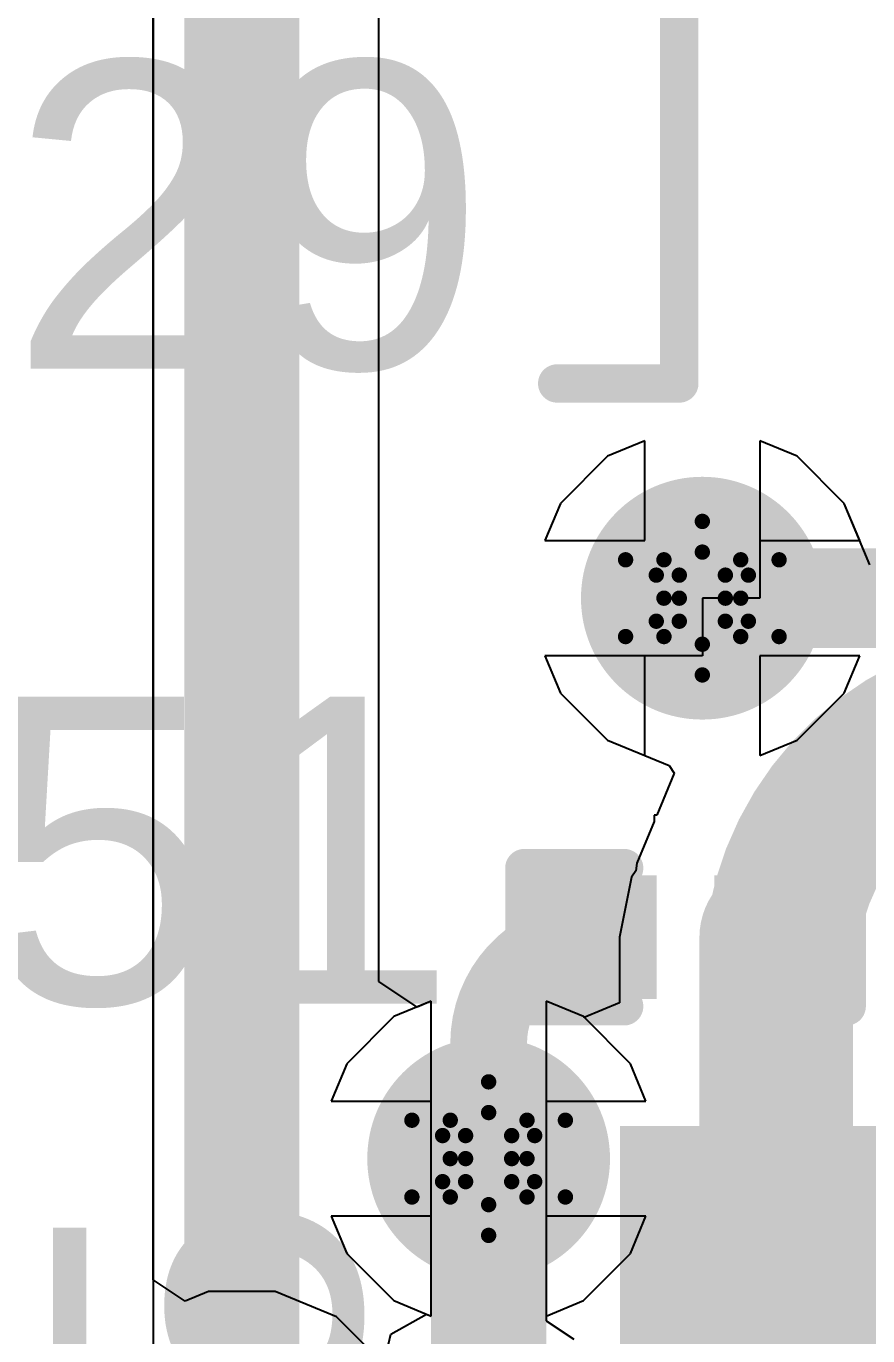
# Model space of a CAD drawing. Header units: inches. Extents: x -18 to 237, y -41 to 211.
# Drawn here: x 4.57 to 7.355, y 56.465 to 60.798 of the extents above; entities that cross this region are included whole.
import ezdxf

# ---------------------------------------------------------------- set-up
doc = ezdxf.new("R2010")
doc.units = ezdxf.units.IN
for name, color, linetype in [('Bottom Layer', 5, 'Continuous'), ('Bottom Solder', 6, 'Continuous'), ('Drill Drawing', 1, 'Continuous'), ('Top Layer', 1, 'Continuous'), ('Top Overlay', 2, 'Continuous'), ('Top Paste', 8, 'Continuous'), ('Top Solder', 216, 'Continuous'), ('Via Holes', 16, 'Continuous')]:
    doc.layers.add(name, color=color, linetype=linetype)
doc.styles.add('Arial', font='', dxfattribs={"height": 0.2})
doc.styles.get('Arial').set_extended_font_data('Arial')

# ---------------------------------------------------------------- blocks, each defined once
blk = doc.blocks.new('CAP_0201_1')
at = {"layer": 'Top Layer'}
for points in [[(-0.45, 0.15), (-0.15, 0.15), (-0.15, -0.15), (-0.45, -0.15)], [(0.15, 0.15), (0.45, 0.15), (0.45, -0.15), (0.15, -0.15)]]:
    blk.add_hatch(color=1, dxfattribs=at).paths.add_polyline_path(points)
at = {"layer": 'Top Paste'}
for points in [[(-0.45, 0.15), (-0.15, 0.15), (-0.15, -0.15), (-0.45, -0.15)], [(0.15, 0.15), (0.45, 0.15), (0.45, -0.15), (0.15, -0.15)]]:
    blk.add_hatch(color=8, dxfattribs=at).paths.add_polyline_path(points)
at = {"layer": 'Top Solder'}
for points in [[(-0.505, 0.205), (-0.095, 0.205), (-0.095, -0.205), (-0.505, -0.205)], [(0.095, 0.205), (0.505, 0.205), (0.505, -0.205), (0.095, -0.205)]]:
    blk.add_hatch(color=216, dxfattribs=at).paths.add_polyline_path(points)
at = {"layer": 'Top Overlay'}
for points in [[(-0.5334, 0.2286, 0.127, 0.127, 0), (-0.2032, 0.2286, 0.127, 0.127, 0)], [(-0.5334, -0.2286, 0.127, 0.127, 0), (-0.5334, 0.2286, 0.127, 0.127, 0)], [(0.2032, 0.2286, 0.127, 0.127, 0), (0.5334, 0.2286, 0.127, 0.127, 0)], [(0.5334, -0.2286, 0.127, 0.127, 0), (0.5334, 0.2286, 0.127, 0.127, 0)], [(-0.5334, -0.2286, 0.127, 0.127, 0), (-0.2032, -0.2286, 0.127, 0.127, 0)], [(0.2032, -0.2286, 0.127, 0.127, 0), (0.5334, -0.2286, 0.127, 0.127, 0)]]:
    blk.add_lwpolyline(points, format="xyseb", dxfattribs=at)
for points in [[(-0.5651, 0.2286, 0.0635, 0.0635, 1), (-0.5016, 0.2286, 0.0635, 0.0635, 1)], [(-0.5651, 0.2286, 0.0635, 0.0635, 1), (-0.5016, 0.2286, 0.0635, 0.0635, 1)], [(-0.2349, 0.2286, 0.0635, 0.0635, 1), (-0.1714, 0.2286, 0.0635, 0.0635, 1)], [(0.1714, 0.2286, 0.0635, 0.0635, 1), (0.2349, 0.2286, 0.0635, 0.0635, 1)], [(0.5016, 0.2286, 0.0635, 0.0635, 1), (0.5651, 0.2286, 0.0635, 0.0635, 1)], [(0.5016, 0.2286, 0.0635, 0.0635, 1), (0.5651, 0.2286, 0.0635, 0.0635, 1)], [(-0.5651, -0.2286, 0.0635, 0.0635, 1), (-0.5016, -0.2286, 0.0635, 0.0635, 1)], [(-0.5651, -0.2286, 0.0635, 0.0635, 1), (-0.5016, -0.2286, 0.0635, 0.0635, 1)], [(-0.2349, -0.2286, 0.0635, 0.0635, 1), (-0.1714, -0.2286, 0.0635, 0.0635, 1)], [(0.1714, -0.2286, 0.0635, 0.0635, 1), (0.2349, -0.2286, 0.0635, 0.0635, 1)], [(0.5016, -0.2286, 0.0635, 0.0635, 1), (0.5651, -0.2286, 0.0635, 0.0635, 1)], [(0.5016, -0.2286, 0.0635, 0.0635, 1), (0.5651, -0.2286, 0.0635, 0.0635, 1)]]:
    blk.add_lwpolyline(points, format="xyseb", close=True, dxfattribs=at)
blk = doc.blocks.new('IND_0603__1608_M_______3')
at = {"layer": 'Top Layer'}
for points in [[(-1, 0.4), (-0.4, 0.4), (-0.4, -0.4), (-1, -0.4)], [(0.4, 0.4), (1, 0.4), (1, -0.4), (0.4, -0.4)]]:
    blk.add_hatch(color=1, dxfattribs=at).paths.add_polyline_path(points)
at = {"layer": 'Top Paste'}
for points in [[(-1, 0.4), (-0.4, 0.4), (-0.4, -0.4), (-1, -0.4)], [(0.4, 0.4), (1, 0.4), (1, -0.4), (0.4, -0.4)]]:
    blk.add_hatch(color=8, dxfattribs=at).paths.add_polyline_path(points)
at = {"layer": 'Top Solder'}
for points in [[(-1.1016, 0.5016), (-0.2984, 0.5016), (-0.2984, -0.5016), (-1.1016, -0.5016)], [(0.2984, 0.5016), (1.1016, 0.5016), (1.1016, -0.5016), (0.2984, -0.5016)]]:
    blk.add_hatch(color=216, dxfattribs=at).paths.add_polyline_path(points)
at = {"layer": 'Top Overlay'}
for points in [[(-0.2032, 0.4572, 0.127, 0.127, 0), (0.2286, 0.4572, 0.127, 0.127, 0)], [(-0.2032, -0.4572, 0.127, 0.127, 0), (0.2286, -0.4572, 0.127, 0.127, 0)]]:
    blk.add_lwpolyline(points, format="xyseb", dxfattribs=at)
for points in [[(-0.2349, 0.4572, 0.0635, 0.0635, 1), (-0.1714, 0.4572, 0.0635, 0.0635, 1)], [(0.1968, 0.4572, 0.0635, 0.0635, 1), (0.2604, 0.4572, 0.0635, 0.0635, 1)], [(-0.2349, -0.4572, 0.0635, 0.0635, 1), (-0.1714, -0.4572, 0.0635, 0.0635, 1)], [(0.1968, -0.4572, 0.0635, 0.0635, 1), (0.2604, -0.4572, 0.0635, 0.0635, 1)]]:
    blk.add_lwpolyline(points, format="xyseb", close=True, dxfattribs=at)

msp = doc.modelspace()

# ---------------------------------------------------------------- hatches: boundary and pattern name
at = {"layer": 'Bottom Layer'}
h = msp.add_hatch(color=5, dxfattribs=at)
edge = h.paths.add_edge_path()
edge.add_arc((6.8072, 58.9056), 0.3, 0, 360)
h = msp.add_hatch(color=5, dxfattribs=at)
edge = h.paths.add_edge_path()
edge.add_arc((6.1, 57.0514), 0.3, 0, 360)
at = {"layer": 'Bottom Solder'}
h = msp.add_hatch(color=6, dxfattribs=at)
edge = h.paths.add_edge_path()
edge.add_arc((6.8072, 58.9056), 0.4016, 0, 360)
h = msp.add_hatch(color=6, dxfattribs=at)
edge = h.paths.add_edge_path()
edge.add_arc((6.1, 57.0514), 0.4016, 0, 360)
at = {"layer": 'Top Layer'}
h = msp.add_hatch(color=1, dxfattribs=at)
edge = h.paths.add_edge_path()
edge.add_arc((6.8072, 58.9056), 0.3, 0, 360)
h = msp.add_hatch(color=1, dxfattribs=at)
edge = h.paths.add_edge_path()
edge.add_arc((6.1, 57.0514), 0.3, 0, 360)
at = {"layer": 'Top Solder'}
h = msp.add_hatch(color=216, dxfattribs=at)
edge = h.paths.add_edge_path()
edge.add_arc((6.8072, 58.9056), 0.4016, 0, 360)
h = msp.add_hatch(color=216, dxfattribs=at)
edge = h.paths.add_edge_path()
edge.add_arc((6.1, 57.0514), 0.4016, 0, 360)
at = {"layer": 'Via Holes'}
h = msp.add_hatch(color=7, dxfattribs=at)
edge = h.paths.add_edge_path()
edge.add_arc((6.8072, 58.9056), 0.15, 0, 360)
h = msp.add_hatch(color=7, dxfattribs=at)
edge = h.paths.add_edge_path()
edge.add_arc((6.1, 57.0514), 0.15, 0, 360)

# ---------------------------------------------------------------- linework, layer by layer
at = {"layer": 'Bottom Layer'}
for p, q in [((4.9902, 77.955), (4.9902, 35.815)), ((4.9902, 56.6504), (4.9902, 73.4162)), ((6.6167, 59.4263), (6.4934, 59.3753)), ((6.6167, 59.0961), (6.6167, 59.4263)), ((7.121, 59.3753), (6.9977, 59.4263)), ((6.9977, 59.4263), (6.9977, 59.0961)), ((6.4934, 59.3753), (6.3375, 59.2194)), ((7.2769, 59.2194), (7.121, 59.3753)), ((6.3375, 59.2194), (6.2865, 59.0961)), ((7.3279, 59.0961), (7.2769, 59.2194)), ((6.2865, 59.0961), (6.6167, 59.0961)), ((6.9977, 59.0961), (7.3279, 59.0961)), ((6.6167, 58.7151), (6.2865, 58.7151)), ((6.2865, 58.7151), (6.3375, 58.5918)), ((6.6167, 58.3849), (6.6167, 58.7151)), ((7.3279, 58.7151), (6.9977, 58.7151)), ((6.9977, 58.7151), (6.9977, 58.3849)), ((7.2769, 58.5918), (7.3279, 58.7151)), ((6.3375, 58.5918), (6.4934, 58.4359)), ((7.121, 58.4359), (7.2769, 58.5918)), ((6.4934, 58.4359), (6.6167, 58.3849)), ((6.9977, 58.3849), (7.121, 58.4359)), ((5.9095, 57.5721), (5.7862, 57.5211)), ((5.9095, 57.2419), (5.9095, 57.5721)), ((6.4138, 57.5211), (6.2905, 57.5721)), ((6.2905, 57.5721), (6.2905, 57.2419)), ((5.7862, 57.5211), (5.6303, 57.3652)), ((6.5697, 57.3652), (6.4138, 57.5211)), ((5.6303, 57.3652), (5.5793, 57.2419)), ((6.6207, 57.2419), (6.5697, 57.3652)), ((5.5793, 57.2419), (5.9095, 57.2419)), ((6.2905, 57.2419), (6.6207, 57.2419)), ((5.9095, 56.8609), (5.5793, 56.8609)), ((5.5793, 56.8609), (5.6303, 56.7376)), ((5.9095, 56.5307), (5.9095, 56.8609)), ((6.6207, 56.8609), (6.2905, 56.8609)), ((6.2905, 56.8609), (6.2905, 56.5307)), ((6.5697, 56.7376), (6.6207, 56.8609)), ((5.6303, 56.7376), (5.7862, 56.5817)), ((6.4138, 56.5817), (6.5697, 56.7376)), ((5.0958, 56.5798), (4.9902, 56.6504)), ((5.173, 56.6118), (5.0958, 56.5798)), ((5.3934, 56.6118), (5.173, 56.6118)), ((5.597, 56.5275), (5.3934, 56.6118)), ((5.7862, 56.5817), (5.9095, 56.5307)), ((6.2905, 56.5307), (6.4138, 56.5817)), ((5.7529, 56.3716), (5.597, 56.5275))]:
    msp.add_line(p, q, dxfattribs=at)
msp.add_lwpolyline([(6.8072, 58.9056, 0.3302, 0.3302, 0), (8.055, 58.9056, 0.3302, 0.3302, 0)], format="xyseb", dxfattribs=at)
msp.add_lwpolyline([(6.7247, 58.9056, 0.1651, 0.1651, 1), (6.8898, 58.9056, 0.1651, 0.1651, 1)], format="xyseb", close=True, dxfattribs=at)
at = {"layer": 'Drill Drawing'}
for points in [[(6.6802, 59.0326, 0.0508, 0.0508, 0), (6.8072, 59.1596, 0.0508, 0.0508, 0)], [(6.8072, 59.1596, 0.0508, 0.0508, 0), (6.9342, 59.0326, 0.0508, 0.0508, 0)], [(6.5532, 59.0326, 0.0508, 0.0508, 0), (6.6802, 58.9056, 0.0508, 0.0508, 0)], [(6.5532, 59.0326, 0.0508, 0.0508, 0), (6.6802, 59.0326, 0.0508, 0.0508, 0)], [(6.731, 58.9818, 0.0508, 0.0508, 0), (6.8072, 59.058, 0.0508, 0.0508, 0)], [(6.8072, 59.058, 0.0508, 0.0508, 0), (6.8834, 58.9818, 0.0508, 0.0508, 0)], [(6.9342, 59.0326, 0.0508, 0.0508, 0), (7.0612, 59.0326, 0.0508, 0.0508, 0)], [(6.9342, 58.9056, 0.0508, 0.0508, 0), (7.0612, 59.0326, 0.0508, 0.0508, 0)], [(6.6548, 58.9818, 0.0508, 0.0508, 0), (6.731, 58.9056, 0.0508, 0.0508, 0)], [(6.6548, 58.9818, 0.0508, 0.0508, 0), (6.731, 58.9818, 0.0508, 0.0508, 0)], [(6.8834, 58.9818, 0.0508, 0.0508, 0), (6.9596, 58.9818, 0.0508, 0.0508, 0)], [(6.8834, 58.9056, 0.0508, 0.0508, 0), (6.9596, 58.9818, 0.0508, 0.0508, 0)], [(6.5532, 58.7786, 0.0508, 0.0508, 0), (6.6802, 58.9056, 0.0508, 0.0508, 0)], [(6.6548, 58.8294, 0.0508, 0.0508, 0), (6.731, 58.9056, 0.0508, 0.0508, 0)], [(6.8834, 58.9056, 0.0508, 0.0508, 0), (6.9596, 58.8294, 0.0508, 0.0508, 0)], [(6.9342, 58.9056, 0.0508, 0.0508, 0), (7.0612, 58.7786, 0.0508, 0.0508, 0)], [(6.6548, 58.8294, 0.0508, 0.0508, 0), (6.731, 58.8294, 0.0508, 0.0508, 0)], [(6.731, 58.8294, 0.0508, 0.0508, 0), (6.8072, 58.7532, 0.0508, 0.0508, 0)], [(6.8072, 58.7532, 0.0508, 0.0508, 0), (6.8834, 58.8294, 0.0508, 0.0508, 0)], [(6.8834, 58.8294, 0.0508, 0.0508, 0), (6.9596, 58.8294, 0.0508, 0.0508, 0)], [(6.5532, 58.7786, 0.0508, 0.0508, 0), (6.6802, 58.7786, 0.0508, 0.0508, 0)], [(6.6802, 58.7786, 0.0508, 0.0508, 0), (6.8072, 58.6516, 0.0508, 0.0508, 0)], [(6.8072, 58.6516, 0.0508, 0.0508, 0), (6.9342, 58.7786, 0.0508, 0.0508, 0)], [(6.9342, 58.7786, 0.0508, 0.0508, 0), (7.0612, 58.7786, 0.0508, 0.0508, 0)], [(5.973, 57.1784, 0.0508, 0.0508, 0), (6.1, 57.3054, 0.0508, 0.0508, 0)], [(6.1, 57.3054, 0.0508, 0.0508, 0), (6.227, 57.1784, 0.0508, 0.0508, 0)], [(5.846, 57.1784, 0.0508, 0.0508, 0), (5.973, 57.0514, 0.0508, 0.0508, 0)], [(5.846, 57.1784, 0.0508, 0.0508, 0), (5.973, 57.1784, 0.0508, 0.0508, 0)], [(6.0238, 57.1276, 0.0508, 0.0508, 0), (6.1, 57.2038, 0.0508, 0.0508, 0)], [(6.1, 57.2038, 0.0508, 0.0508, 0), (6.1762, 57.1276, 0.0508, 0.0508, 0)], [(6.227, 57.1784, 0.0508, 0.0508, 0), (6.354, 57.1784, 0.0508, 0.0508, 0)], [(6.227, 57.0514, 0.0508, 0.0508, 0), (6.354, 57.1784, 0.0508, 0.0508, 0)], [(5.9476, 57.1276, 0.0508, 0.0508, 0), (6.0238, 57.0514, 0.0508, 0.0508, 0)], [(5.9476, 57.1276, 0.0508, 0.0508, 0), (6.0238, 57.1276, 0.0508, 0.0508, 0)], [(6.1762, 57.1276, 0.0508, 0.0508, 0), (6.2524, 57.1276, 0.0508, 0.0508, 0)], [(6.1762, 57.0514, 0.0508, 0.0508, 0), (6.2524, 57.1276, 0.0508, 0.0508, 0)], [(5.846, 56.9244, 0.0508, 0.0508, 0), (5.973, 57.0514, 0.0508, 0.0508, 0)], [(5.9476, 56.9752, 0.0508, 0.0508, 0), (6.0238, 57.0514, 0.0508, 0.0508, 0)], [(6.1762, 57.0514, 0.0508, 0.0508, 0), (6.2524, 56.9752, 0.0508, 0.0508, 0)], [(6.227, 57.0514, 0.0508, 0.0508, 0), (6.354, 56.9244, 0.0508, 0.0508, 0)], [(5.9476, 56.9752, 0.0508, 0.0508, 0), (6.0238, 56.9752, 0.0508, 0.0508, 0)], [(6.0238, 56.9752, 0.0508, 0.0508, 0), (6.1, 56.899, 0.0508, 0.0508, 0)], [(6.1, 56.899, 0.0508, 0.0508, 0), (6.1762, 56.9752, 0.0508, 0.0508, 0)], [(6.1762, 56.9752, 0.0508, 0.0508, 0), (6.2524, 56.9752, 0.0508, 0.0508, 0)], [(5.846, 56.9244, 0.0508, 0.0508, 0), (5.973, 56.9244, 0.0508, 0.0508, 0)], [(5.973, 56.9244, 0.0508, 0.0508, 0), (6.1, 56.7974, 0.0508, 0.0508, 0)], [(6.1, 56.7974, 0.0508, 0.0508, 0), (6.227, 56.9244, 0.0508, 0.0508, 0)], [(6.227, 56.9244, 0.0508, 0.0508, 0), (6.354, 56.9244, 0.0508, 0.0508, 0)]]:
    msp.add_lwpolyline(points, format="xyseb", dxfattribs=at)
for points in [[(6.7945, 59.1596, 0.0254, 0.0254, 1), (6.8199, 59.1596, 0.0254, 0.0254, 1)], [(6.7945, 59.1596, 0.0254, 0.0254, 1), (6.8199, 59.1596, 0.0254, 0.0254, 1)], [(6.5405, 59.0326, 0.0254, 0.0254, 1), (6.5659, 59.0326, 0.0254, 0.0254, 1)], [(6.5405, 59.0326, 0.0254, 0.0254, 1), (6.5659, 59.0326, 0.0254, 0.0254, 1)], [(6.6675, 59.0326, 0.0254, 0.0254, 1), (6.6929, 59.0326, 0.0254, 0.0254, 1)], [(6.6675, 59.0326, 0.0254, 0.0254, 1), (6.6929, 59.0326, 0.0254, 0.0254, 1)], [(6.7945, 59.058, 0.0254, 0.0254, 1), (6.8199, 59.058, 0.0254, 0.0254, 1)], [(6.7945, 59.058, 0.0254, 0.0254, 1), (6.8199, 59.058, 0.0254, 0.0254, 1)], [(6.9215, 59.0326, 0.0254, 0.0254, 1), (6.9469, 59.0326, 0.0254, 0.0254, 1)], [(6.9215, 59.0326, 0.0254, 0.0254, 1), (6.9469, 59.0326, 0.0254, 0.0254, 1)], [(7.0485, 59.0326, 0.0254, 0.0254, 1), (7.0739, 59.0326, 0.0254, 0.0254, 1)], [(7.0485, 59.0326, 0.0254, 0.0254, 1), (7.0739, 59.0326, 0.0254, 0.0254, 1)], [(6.6421, 58.9818, 0.0254, 0.0254, 1), (6.6675, 58.9818, 0.0254, 0.0254, 1)], [(6.6421, 58.9818, 0.0254, 0.0254, 1), (6.6675, 58.9818, 0.0254, 0.0254, 1)], [(6.7183, 58.9818, 0.0254, 0.0254, 1), (6.7437, 58.9818, 0.0254, 0.0254, 1)], [(6.7183, 58.9818, 0.0254, 0.0254, 1), (6.7437, 58.9818, 0.0254, 0.0254, 1)], [(6.8707, 58.9818, 0.0254, 0.0254, 1), (6.8961, 58.9818, 0.0254, 0.0254, 1)], [(6.8707, 58.9818, 0.0254, 0.0254, 1), (6.8961, 58.9818, 0.0254, 0.0254, 1)], [(6.9469, 58.9818, 0.0254, 0.0254, 1), (6.9723, 58.9818, 0.0254, 0.0254, 1)], [(6.9469, 58.9818, 0.0254, 0.0254, 1), (6.9723, 58.9818, 0.0254, 0.0254, 1)], [(6.6675, 58.9056, 0.0254, 0.0254, 1), (6.6929, 58.9056, 0.0254, 0.0254, 1)], [(6.6675, 58.9056, 0.0254, 0.0254, 1), (6.6929, 58.9056, 0.0254, 0.0254, 1)], [(6.7183, 58.9056, 0.0254, 0.0254, 1), (6.7437, 58.9056, 0.0254, 0.0254, 1)], [(6.7183, 58.9056, 0.0254, 0.0254, 1), (6.7437, 58.9056, 0.0254, 0.0254, 1)], [(6.8707, 58.9056, 0.0254, 0.0254, 1), (6.8961, 58.9056, 0.0254, 0.0254, 1)], [(6.8707, 58.9056, 0.0254, 0.0254, 1), (6.8961, 58.9056, 0.0254, 0.0254, 1)], [(6.9215, 58.9056, 0.0254, 0.0254, 1), (6.9469, 58.9056, 0.0254, 0.0254, 1)], [(6.9215, 58.9056, 0.0254, 0.0254, 1), (6.9469, 58.9056, 0.0254, 0.0254, 1)], [(6.6421, 58.8294, 0.0254, 0.0254, 1), (6.6675, 58.8294, 0.0254, 0.0254, 1)], [(6.6421, 58.8294, 0.0254, 0.0254, 1), (6.6675, 58.8294, 0.0254, 0.0254, 1)], [(6.7183, 58.8294, 0.0254, 0.0254, 1), (6.7437, 58.8294, 0.0254, 0.0254, 1)], [(6.7183, 58.8294, 0.0254, 0.0254, 1), (6.7437, 58.8294, 0.0254, 0.0254, 1)], [(6.8707, 58.8294, 0.0254, 0.0254, 1), (6.8961, 58.8294, 0.0254, 0.0254, 1)], [(6.8707, 58.8294, 0.0254, 0.0254, 1), (6.8961, 58.8294, 0.0254, 0.0254, 1)], [(6.9469, 58.8294, 0.0254, 0.0254, 1), (6.9723, 58.8294, 0.0254, 0.0254, 1)], [(6.9469, 58.8294, 0.0254, 0.0254, 1), (6.9723, 58.8294, 0.0254, 0.0254, 1)], [(6.5405, 58.7786, 0.0254, 0.0254, 1), (6.5659, 58.7786, 0.0254, 0.0254, 1)], [(6.5405, 58.7786, 0.0254, 0.0254, 1), (6.5659, 58.7786, 0.0254, 0.0254, 1)], [(6.6675, 58.7786, 0.0254, 0.0254, 1), (6.6929, 58.7786, 0.0254, 0.0254, 1)], [(6.6675, 58.7786, 0.0254, 0.0254, 1), (6.6929, 58.7786, 0.0254, 0.0254, 1)], [(6.9215, 58.7786, 0.0254, 0.0254, 1), (6.9469, 58.7786, 0.0254, 0.0254, 1)], [(6.9215, 58.7786, 0.0254, 0.0254, 1), (6.9469, 58.7786, 0.0254, 0.0254, 1)], [(7.0485, 58.7786, 0.0254, 0.0254, 1), (7.0739, 58.7786, 0.0254, 0.0254, 1)], [(7.0485, 58.7786, 0.0254, 0.0254, 1), (7.0739, 58.7786, 0.0254, 0.0254, 1)], [(6.7945, 58.7532, 0.0254, 0.0254, 1), (6.8199, 58.7532, 0.0254, 0.0254, 1)], [(6.7945, 58.7532, 0.0254, 0.0254, 1), (6.8199, 58.7532, 0.0254, 0.0254, 1)], [(6.7945, 58.6516, 0.0254, 0.0254, 1), (6.8199, 58.6516, 0.0254, 0.0254, 1)], [(6.7945, 58.6516, 0.0254, 0.0254, 1), (6.8199, 58.6516, 0.0254, 0.0254, 1)], [(6.0873, 57.3054, 0.0254, 0.0254, 1), (6.1127, 57.3054, 0.0254, 0.0254, 1)], [(6.0873, 57.3054, 0.0254, 0.0254, 1), (6.1127, 57.3054, 0.0254, 0.0254, 1)], [(5.8333, 57.1784, 0.0254, 0.0254, 1), (5.8587, 57.1784, 0.0254, 0.0254, 1)], [(5.8333, 57.1784, 0.0254, 0.0254, 1), (5.8587, 57.1784, 0.0254, 0.0254, 1)], [(5.9603, 57.1784, 0.0254, 0.0254, 1), (5.9857, 57.1784, 0.0254, 0.0254, 1)], [(5.9603, 57.1784, 0.0254, 0.0254, 1), (5.9857, 57.1784, 0.0254, 0.0254, 1)], [(6.0873, 57.2038, 0.0254, 0.0254, 1), (6.1127, 57.2038, 0.0254, 0.0254, 1)], [(6.0873, 57.2038, 0.0254, 0.0254, 1), (6.1127, 57.2038, 0.0254, 0.0254, 1)], [(6.2143, 57.1784, 0.0254, 0.0254, 1), (6.2397, 57.1784, 0.0254, 0.0254, 1)], [(6.2143, 57.1784, 0.0254, 0.0254, 1), (6.2397, 57.1784, 0.0254, 0.0254, 1)], [(6.3413, 57.1784, 0.0254, 0.0254, 1), (6.3667, 57.1784, 0.0254, 0.0254, 1)], [(6.3413, 57.1784, 0.0254, 0.0254, 1), (6.3667, 57.1784, 0.0254, 0.0254, 1)], [(5.9349, 57.1276, 0.0254, 0.0254, 1), (5.9603, 57.1276, 0.0254, 0.0254, 1)], [(5.9349, 57.1276, 0.0254, 0.0254, 1), (5.9603, 57.1276, 0.0254, 0.0254, 1)], [(6.0111, 57.1276, 0.0254, 0.0254, 1), (6.0365, 57.1276, 0.0254, 0.0254, 1)], [(6.0111, 57.1276, 0.0254, 0.0254, 1), (6.0365, 57.1276, 0.0254, 0.0254, 1)], [(6.1635, 57.1276, 0.0254, 0.0254, 1), (6.1889, 57.1276, 0.0254, 0.0254, 1)], [(6.1635, 57.1276, 0.0254, 0.0254, 1), (6.1889, 57.1276, 0.0254, 0.0254, 1)], [(6.2397, 57.1276, 0.0254, 0.0254, 1), (6.2651, 57.1276, 0.0254, 0.0254, 1)], [(6.2397, 57.1276, 0.0254, 0.0254, 1), (6.2651, 57.1276, 0.0254, 0.0254, 1)], [(5.9603, 57.0514, 0.0254, 0.0254, 1), (5.9857, 57.0514, 0.0254, 0.0254, 1)], [(5.9603, 57.0514, 0.0254, 0.0254, 1), (5.9857, 57.0514, 0.0254, 0.0254, 1)], [(6.0111, 57.0514, 0.0254, 0.0254, 1), (6.0365, 57.0514, 0.0254, 0.0254, 1)], [(6.0111, 57.0514, 0.0254, 0.0254, 1), (6.0365, 57.0514, 0.0254, 0.0254, 1)], [(6.1635, 57.0514, 0.0254, 0.0254, 1), (6.1889, 57.0514, 0.0254, 0.0254, 1)], [(6.1635, 57.0514, 0.0254, 0.0254, 1), (6.1889, 57.0514, 0.0254, 0.0254, 1)], [(6.2143, 57.0514, 0.0254, 0.0254, 1), (6.2397, 57.0514, 0.0254, 0.0254, 1)], [(6.2143, 57.0514, 0.0254, 0.0254, 1), (6.2397, 57.0514, 0.0254, 0.0254, 1)], [(5.9349, 56.9752, 0.0254, 0.0254, 1), (5.9603, 56.9752, 0.0254, 0.0254, 1)], [(5.9349, 56.9752, 0.0254, 0.0254, 1), (5.9603, 56.9752, 0.0254, 0.0254, 1)], [(6.0111, 56.9752, 0.0254, 0.0254, 1), (6.0365, 56.9752, 0.0254, 0.0254, 1)], [(6.0111, 56.9752, 0.0254, 0.0254, 1), (6.0365, 56.9752, 0.0254, 0.0254, 1)], [(6.1635, 56.9752, 0.0254, 0.0254, 1), (6.1889, 56.9752, 0.0254, 0.0254, 1)], [(6.1635, 56.9752, 0.0254, 0.0254, 1), (6.1889, 56.9752, 0.0254, 0.0254, 1)], [(6.2397, 56.9752, 0.0254, 0.0254, 1), (6.2651, 56.9752, 0.0254, 0.0254, 1)], [(6.2397, 56.9752, 0.0254, 0.0254, 1), (6.2651, 56.9752, 0.0254, 0.0254, 1)], [(5.8333, 56.9244, 0.0254, 0.0254, 1), (5.8587, 56.9244, 0.0254, 0.0254, 1)], [(5.8333, 56.9244, 0.0254, 0.0254, 1), (5.8587, 56.9244, 0.0254, 0.0254, 1)], [(5.9603, 56.9244, 0.0254, 0.0254, 1), (5.9857, 56.9244, 0.0254, 0.0254, 1)], [(5.9603, 56.9244, 0.0254, 0.0254, 1), (5.9857, 56.9244, 0.0254, 0.0254, 1)], [(6.2143, 56.9244, 0.0254, 0.0254, 1), (6.2397, 56.9244, 0.0254, 0.0254, 1)], [(6.2143, 56.9244, 0.0254, 0.0254, 1), (6.2397, 56.9244, 0.0254, 0.0254, 1)], [(6.3413, 56.9244, 0.0254, 0.0254, 1), (6.3667, 56.9244, 0.0254, 0.0254, 1)], [(6.3413, 56.9244, 0.0254, 0.0254, 1), (6.3667, 56.9244, 0.0254, 0.0254, 1)], [(6.0873, 56.899, 0.0254, 0.0254, 1), (6.1127, 56.899, 0.0254, 0.0254, 1)], [(6.0873, 56.899, 0.0254, 0.0254, 1), (6.1127, 56.899, 0.0254, 0.0254, 1)], [(6.0873, 56.7974, 0.0254, 0.0254, 1), (6.1127, 56.7974, 0.0254, 0.0254, 1)], [(6.0873, 56.7974, 0.0254, 0.0254, 1), (6.1127, 56.7974, 0.0254, 0.0254, 1)]]:
    msp.add_lwpolyline(points, format="xyseb", close=True, dxfattribs=at)
at = {"layer": 'Top Layer'}
for p, q in [((4.9902, 77.955), (4.9902, 35.815)), ((5.7364, 57.6372), (5.7364, 62.8107)), ((6.6167, 59.4263), (6.4934, 59.3753)), ((6.6167, 59.0961), (6.6167, 59.4263)), ((7.121, 59.3753), (6.9977, 59.4263)), ((6.9977, 59.4263), (6.9977, 58.9056)), ((6.4934, 59.3753), (6.3375, 59.2194)), ((7.2769, 59.2194), (7.121, 59.3753)), ((6.3375, 59.2194), (6.2865, 59.0961)), ((7.3612, 59.0158), (7.2769, 59.2194)), ((6.2865, 59.0961), (6.6167, 59.0961)), ((6.9977, 58.9056), (6.8072, 58.9056)), ((6.8072, 58.9056), (6.8072, 58.7151)), ((6.8072, 58.7151), (6.2865, 58.7151)), ((6.2865, 58.7151), (6.3375, 58.5918)), ((6.3375, 58.5918), (6.4934, 58.4359)), ((6.4934, 58.4359), (6.697, 58.3516)), ((6.7139, 58.3263), (6.6566, 58.188)), ((6.697, 58.3516), (6.7139, 58.3263)), ((6.6476, 58.1663), (6.5908, 58.0291)), ((6.6566, 58.188), (6.6476, 58.188)), ((6.6476, 58.188), (6.6476, 58.1663)), ((6.5908, 58.0291), (6.5874, 58.0037)), ((6.5731, 57.9822), (6.5336, 57.784)), ((6.5874, 58.0037), (6.5731, 57.9822)), ((6.5336, 57.784), (6.5336, 57.5672)), ((5.8634, 57.553), (5.7364, 57.6372)), ((5.9095, 57.5721), (5.8634, 57.553)), ((5.9095, 57.0514), (5.9095, 57.5721)), ((6.4138, 57.5211), (6.2905, 57.5721)), ((6.2905, 57.5721), (6.2905, 57.0514)), ((6.5336, 57.5672), (6.4163, 57.5186)), ((6.4163, 57.5186), (6.4138, 57.5211)), ((5.9095, 56.5307), (5.9095, 57.0514)), ((6.2905, 57.0514), (6.2905, 56.5152)), ((5.7764, 56.4708), (5.8946, 56.5368)), ((5.8946, 56.5368), (5.9095, 56.5307)), ((6.2905, 56.5152), (6.3818, 56.4542)), ((5.7529, 56.3716), (5.7764, 56.4708))]:
    msp.add_line(p, q, dxfattribs=at)
for points in [[(5.2832, 56.0578, 0.381, 0.381, 0), (5.2832, 73.9932, 0.381, 0.381, 0)], [(7.0629, 57.6657, 0.508, 0.508, -0.414214), (7.9473, 58.55, 0.508, 0.508, 0)], [(7.0516, 56.7736, 0.508, 0.508, 0), (7.0516, 57.784, 0.508, 0.508, 0)], [(6.1, 57.4324, 0.254, 0.254, -0.414214), (6.4516, 57.784, 0.254, 0.254, 0)], [(6.1, 57.0514, 0.254, 0.254, 0), (6.1, 57.4324, 0.254, 0.254, 0)], [(6.1, 54.8759, 0.381, 0.381, 0), (6.1, 57.0514, 0.381, 0.381, 0)]]:
    msp.add_lwpolyline(points, format="xyseb", dxfattribs=at)
for points in [[(6.9246, 57.784, 0.254, 0.254, 1), (7.1786, 57.784, 0.254, 0.254, 1)], [(6.3881, 57.784, 0.127, 0.127, 1), (6.5151, 57.784, 0.127, 0.127, 1)], [(6.9359, 57.6657, 0.254, 0.254, 1), (7.1899, 57.6657, 0.254, 0.254, 1)], [(6.0365, 57.4324, 0.127, 0.127, 1), (6.1635, 57.4324, 0.127, 0.127, 1)], [(6.0365, 57.4324, 0.127, 0.127, 1), (6.1635, 57.4324, 0.127, 0.127, 1)], [(6.0048, 57.0514, 0.1905, 0.1905, 1), (6.1953, 57.0514, 0.1905, 0.1905, 1)], [(6.0365, 57.0514, 0.127, 0.127, 1), (6.1635, 57.0514, 0.127, 0.127, 1)], [(6.9246, 56.7736, 0.254, 0.254, 1), (7.1786, 56.7736, 0.254, 0.254, 1)]]:
    msp.add_lwpolyline(points, format="xyseb", close=True, dxfattribs=at)
at = {"layer": 'Top Overlay'}
for points in [[(6.731, 59.616, 0.127, 0.127, 0), (6.731, 62.8517, 0.127, 0.127, 0)], [(6.3269, 59.616, 0.127, 0.127, 0), (6.731, 59.616, 0.127, 0.127, 0)]]:
    msp.add_lwpolyline(points, format="xyseb", dxfattribs=at)
for points in [[(6.2952, 59.616, 0.0635, 0.0635, 1), (6.3587, 59.616, 0.0635, 0.0635, 1)], [(6.6992, 59.616, 0.0635, 0.0635, 1), (6.7627, 59.616, 0.0635, 0.0635, 1)], [(6.6992, 59.616, 0.0635, 0.0635, 1), (6.7627, 59.616, 0.0635, 0.0635, 1)]]:
    msp.add_lwpolyline(points, format="xyseb", close=True, dxfattribs=at)

# ---------------------------------------------------------------- block references
msp.add_blockref('CAP_0201_1', (6.7516, 57.784))
at = {"rotation": 90}
msp.add_blockref('IND_0603__1608_M_______3', (7.0358, 56.0578), dxfattribs=at)

# ---------------------------------------------------------------- texts
at = {"layer": 'Top Overlay', "style": 'Arial'}
for s, p in [('C29', (3.4885, 59.6654)), ('C51', (3.3936, 57.5636))]:
    msp.add_text(s, height=1.016, dxfattribs=at).set_placement(p)
msp.add_text('L5', height=1.016, rotation=90, dxfattribs=at).set_placement((5.6746, 55.3611))

doc.saveas('drawing.dxf')
